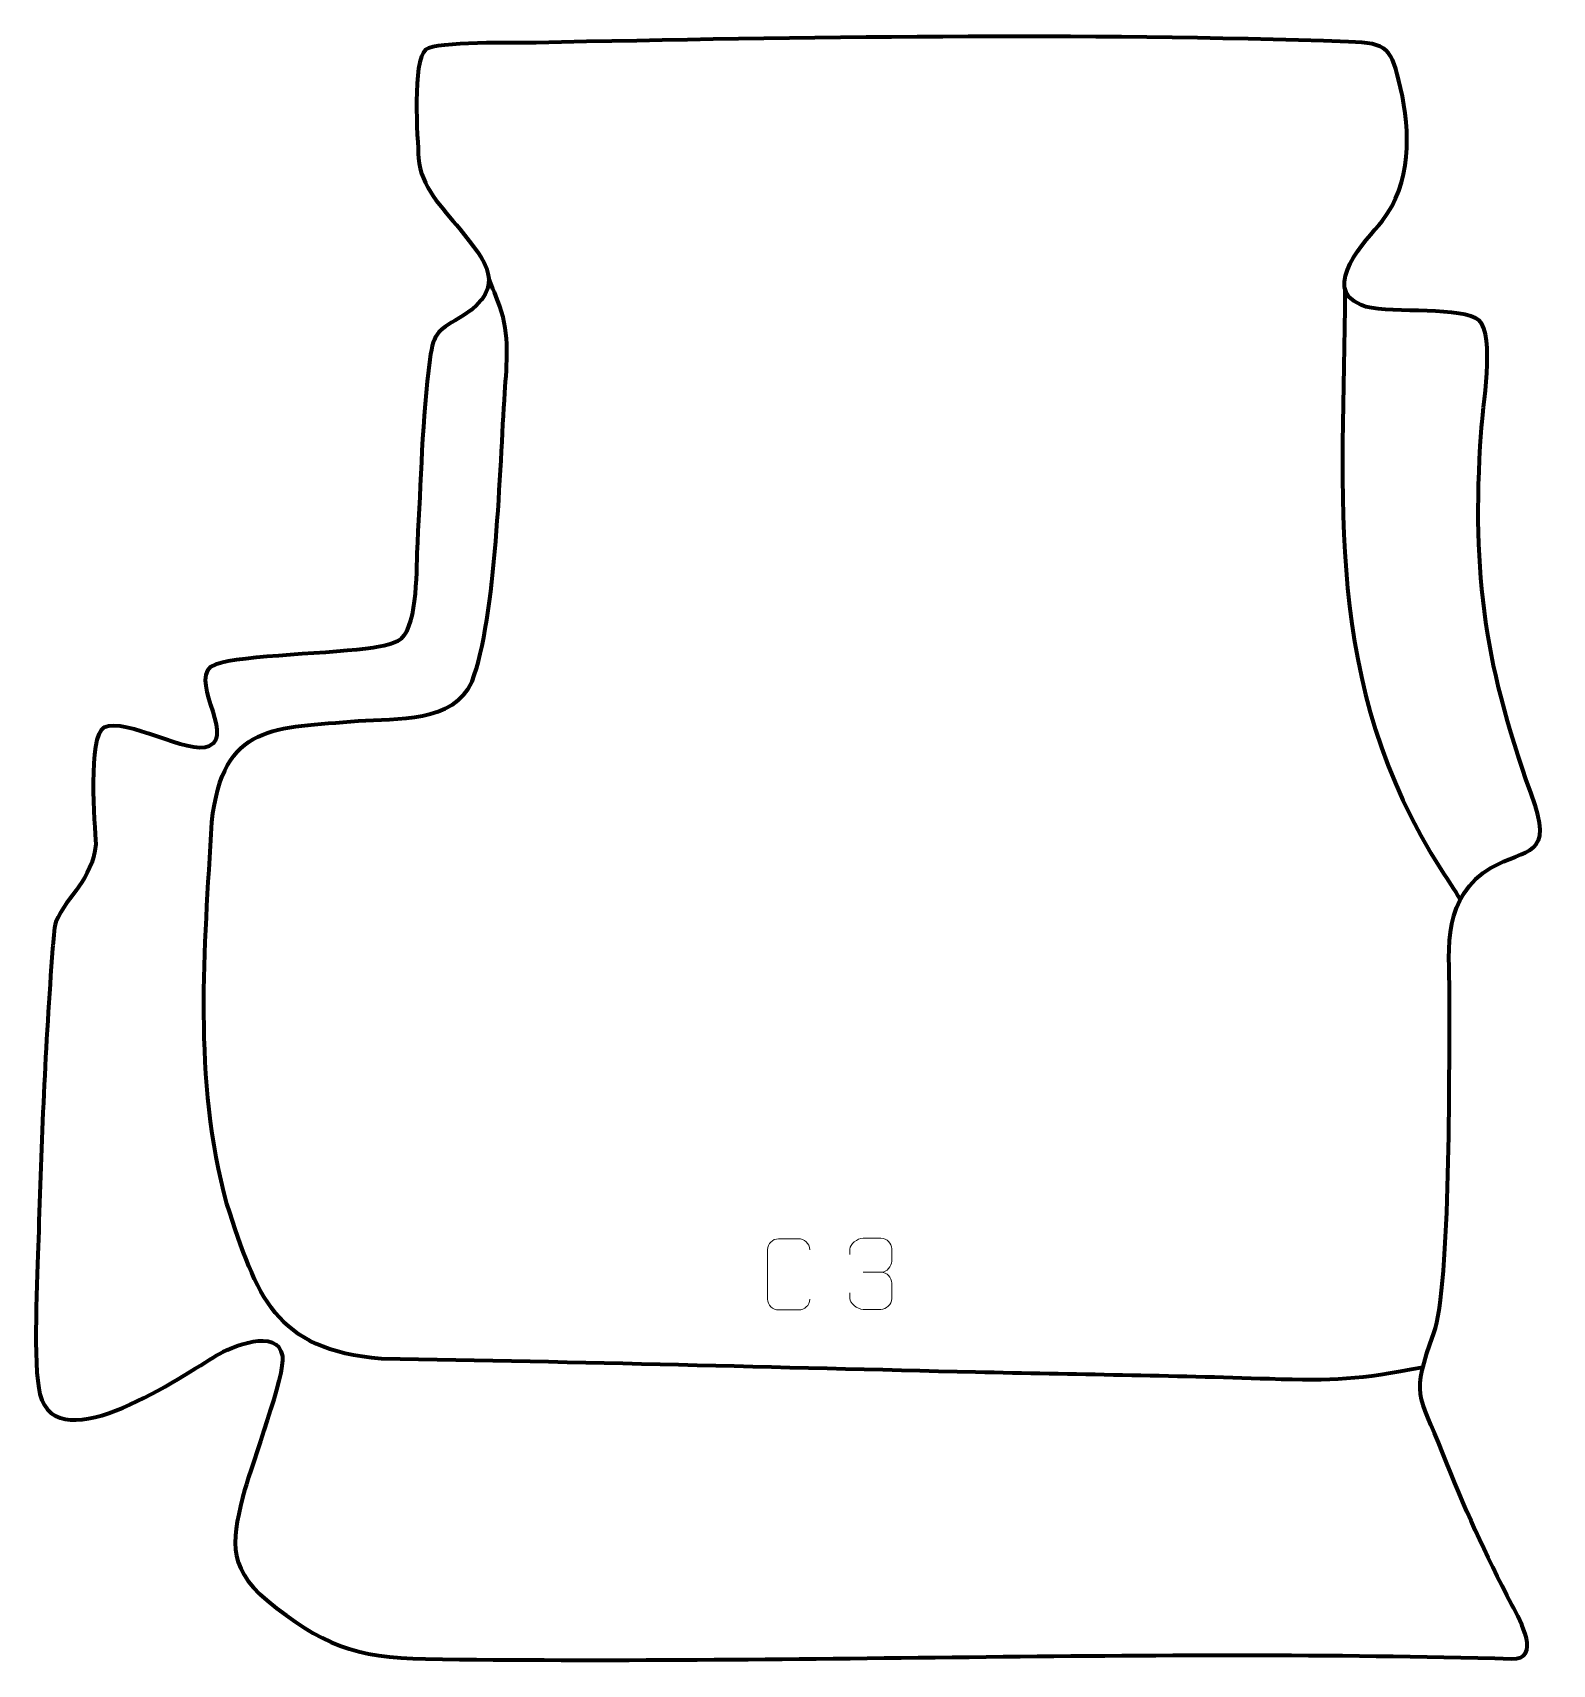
# Model space of a CAD drawing. Header units: millimetres. Extents: x -579 to -46, y 200 to 773.
import ezdxf

# ---------------------------------------------------------------- set-up
doc = ezdxf.new("R2010")
doc.units = ezdxf.units.MM
doc.header["$MEASUREMENT"] = 0
doc.layers.add('layer 2', color=7, linetype='Continuous')
doc.layers.add('layer 3', color=7, linetype='Continuous')

msp = doc.modelspace()

# ---------------------------------------------------------------- linework, layer by layer
at = {"layer": 'layer 2', "color": 140, "lineweight": 158}
for points, knots in [([(-91.4322, 304.4501), (-113.9993, 300.1118), (-122.1954, 299.5936), (-145.2368, 300.3808), (-145.2368, 300.3808), (-179.5692, 301.5538), (-213.9327, 301.972), (-248.2765, 302.7497), (-248.2765, 302.7497), (-317.784, 304.3954), (-387.1856, 306.3712), (-456.7145, 307.4265), (-456.7145, 307.4265), (-494.4324, 310.7547), (-500.1972, 329.102), (-510.9048, 361.8066), (-510.9048, 361.8066), (-522.9019, 405.4001), (-518.7277, 451.1989), (-516.211, 495.7354), (-516.211, 495.7354), (-512.2532, 530.7599), (-494.385, 528.6232), (-464.7275, 531.2714), (-464.7275, 531.2714), (-451.5736, 532.1058), (-431.2464, 530.5731), (-424.9206, 545.0467), (-424.9206, 545.0467), (-416.3602, 567.6267), (-415.2, 620.0296), (-413.4248, 646.3476), (-413.4248, 646.3476), (-412.7083, 656.9706), (-411.5903, 666.4995), (-415.1894, 676.6365), (-415.1894, 676.6365), (-416.3676, 679.9549), (-417.7664, 683.2421), (-419.0965, 686.5055)], [0, 0, 0, 0, 0.09090909, 0.09090909, 0.09090909, 0.09090909, 0.18181818, 0.18181818, 0.18181818, 0.18181818, 0.27272727, 0.27272727, 0.27272727, 0.27272727, 0.36363636, 0.36363636, 0.36363636, 0.36363636, 0.45454545, 0.45454545, 0.45454545, 0.45454545, 0.54545455, 0.54545455, 0.54545455, 0.54545455, 0.63636364, 0.63636364, 0.63636364, 0.63636364, 0.72727273, 0.72727273, 0.72727273, 0.72727273, 0.81818182, 0.81818182, 0.81818182, 0.81818182, 1, 1, 1, 1]), ([(-118.7802, 683.0239), (-119.0348, 608.5283), (-127.2304, 545.075), (-84.7588, 478.655), (-84.7588, 478.655), (-82.6148, 475.3021), (-80.4348, 471.9701), (-78.2863, 468.6187)], [0, 0, 0, 0, 0.33333333, 0.33333333, 0.33333333, 0.33333333, 1, 1, 1, 1])]:
    msp.add_open_spline(points, degree=3, knots=knots, dxfattribs=at)
at = {"layer": 'layer 3', "color": 242, "lineweight": 158}
msp.add_open_spline([(-111.3863, 676.4862), (-101.6219, 674.1875), (-77.2186, 676.6308), (-71.6395, 671.6871), (-71.6395, 671.6871), (-66.0071, 666.696), (-70.4688, 640.5783), (-71.0037, 632.4045), (-71.0037, 632.4045), (-74.3234, 581.6771), (-69.5263, 549.399), (-51.9782, 501.6986), (-51.9782, 501.6986), (-45.9881, 482.26), (-56.9789, 487.0182), (-70.2829, 477.9803), (-70.2829, 477.9803), (-85.3689, 466.1957), (-81.8638, 449.4927), (-82.0146, 432.2363), (-82.0146, 432.2363), (-82.2315, 409.6244), (-81.5905, 333.1617), (-87.557, 316.414), (-87.557, 316.414), (-95.6148, 294.0812), (-92.984, 295.9625), (-84.3972, 274.2679), (-84.3972, 274.2679), (-76.8592, 255.3293), (-69.7134, 239.1418), (-60.1554, 221.0948), (-60.1554, 221.0948), (-57.1058, 215.3368), (-49.7127, 201.9227), (-60.299, 202.235), (-60.299, 202.235), (-186.6227, 205.8505), (-314.4843, 200.2681), (-441.2509, 202.1853), (-441.2509, 202.1853), (-465.8826, 202.5579), (-478.0334, 207.2862), (-496.9479, 222.8121), (-496.9479, 222.8121), (-511.5172, 234.8943), (-508.9952, 245.1556), (-504.6175, 261.6726), (-504.6175, 261.6726), (-502.2518, 270.2158), (-490.3675, 302.3685), (-491.4424, 308.3969), (-491.4424, 308.3969), (-493.2977, 318.8022), (-509.2986, 311.5505), (-514.6439, 308.6446), (-514.6439, 308.6446), (-525.7605, 302.018), (-570.2665, 270.8334), (-576.5178, 295.0845), (-576.5178, 295.0845), (-579.064, 304.9618), (-577.384, 337.1395), (-577.0376, 349.3844), (-577.0376, 349.3844), (-576.0811, 383.1899), (-574.6233, 417.7008), (-572.0483, 451.4318), (-572.0483, 451.4318), (-571.8941, 453.4268), (-571.5566, 458.8142), (-570.9628, 460.6225), (-570.9628, 460.6225), (-566.8105, 470.4864), (-558.161, 475.06), (-556.9366, 487.9686), (-556.9366, 487.9686), (-557.1864, 494.6593), (-559.9676, 525.9817), (-554.0414, 528.8679), (-554.0414, 528.8679), (-546.3495, 532.6141), (-524.2605, 518.9668), (-517.0942, 522.3466), (-517.0942, 522.3466), (-507.9855, 526.6424), (-525.7066, 547.2579), (-514.9148, 551.0742), (-514.9148, 551.0742), (-505.9154, 554.2566), (-472.5326, 554.8629), (-459.656, 556.9034), (-459.656, 556.9034), (-456.6257, 557.3836), (-452.4455, 558.0095), (-449.9542, 559.9154), (-449.9542, 559.9154), (-443.8057, 565.6209), (-444.6444, 585.1916), (-444.113, 593.8243), (-444.113, 593.8243), (-442.8848, 614.611), (-442.5101, 637.6522), (-439.7353, 658.073), (-439.7353, 658.073), (-438.36, 668.1947), (-436.7433, 668.078), (-427.7716, 673.5701), (-427.7716, 673.5701), (-412.5656, 683.6016), (-420.0521, 692.5105), (-429.2626, 703.8506), (-429.2626, 703.8506), (-435.4464, 711.4641), (-443.0002, 718.5805), (-443.6924, 728.6981), (-443.6924, 728.6981), (-444.0448, 735.4722), (-446.0206, 762.8771), (-441.1856, 766.7243), (-441.1856, 766.7243), (-437.4958, 769.6603), (-409.3501, 769.018), (-402.3927, 769.1621), (-402.3927, 769.1621), (-308.7154, 771.1021), (-210.8496, 772.6862), (-117.5234, 769.5039), (-117.5234, 769.5039), (-103.5434, 769.0272), (-102.4478, 767.1579), (-99.2441, 753.3583), (-99.2441, 753.3583), (-95.6256, 737.7723), (-95.4542, 719.7533), (-105.7157, 706.5598), (-105.7157, 706.5598), (-111.2859, 699.797), (-127.5, 683.3344), (-113.2169, 677.1813), (-113.2169, 677.1813), (-113.2169, 677.1813), (-111.3863, 676.4862), (-111.3863, 676.4862)], degree=3, knots=[0, 0, 0, 0, 0.02702703, 0.02702703, 0.02702703, 0.02702703, 0.05405405, 0.05405405, 0.05405405, 0.05405405, 0.08108108, 0.08108108, 0.08108108, 0.08108108, 0.10810811, 0.10810811, 0.10810811, 0.10810811, 0.13513514, 0.13513514, 0.13513514, 0.13513514, 0.16216216, 0.16216216, 0.16216216, 0.16216216, 0.18918919, 0.18918919, 0.18918919, 0.18918919, 0.21621622, 0.21621622, 0.21621622, 0.21621622, 0.24324324, 0.24324324, 0.24324324, 0.24324324, 0.27027027, 0.27027027, 0.27027027, 0.27027027, 0.2972973, 0.2972973, 0.2972973, 0.2972973, 0.32432432, 0.32432432, 0.32432432, 0.32432432, 0.35135135, 0.35135135, 0.35135135, 0.35135135, 0.37837838, 0.37837838, 0.37837838, 0.37837838, 0.40540541, 0.40540541, 0.40540541, 0.40540541, 0.43243243, 0.43243243, 0.43243243, 0.43243243, 0.45945946, 0.45945946, 0.45945946, 0.45945946, 0.48648649, 0.48648649, 0.48648649, 0.48648649, 0.51351351, 0.51351351, 0.51351351, 0.51351351, 0.54054054, 0.54054054, 0.54054054, 0.54054054, 0.56756757, 0.56756757, 0.56756757, 0.56756757, 0.59459459, 0.59459459, 0.59459459, 0.59459459, 0.62162162, 0.62162162, 0.62162162, 0.62162162, 0.64864865, 0.64864865, 0.64864865, 0.64864865, 0.67567568, 0.67567568, 0.67567568, 0.67567568, 0.7027027, 0.7027027, 0.7027027, 0.7027027, 0.72972973, 0.72972973, 0.72972973, 0.72972973, 0.75675676, 0.75675676, 0.75675676, 0.75675676, 0.78378378, 0.78378378, 0.78378378, 0.78378378, 0.81081081, 0.81081081, 0.81081081, 0.81081081, 0.83783784, 0.83783784, 0.83783784, 0.83783784, 0.86486486, 0.86486486, 0.86486486, 0.86486486, 0.89189189, 0.89189189, 0.89189189, 0.89189189, 0.91891892, 0.91891892, 0.91891892, 0.91891892, 0.94594595, 0.94594595, 0.94594595, 0.94594595, 1, 1, 1, 1], dxfattribs=at)
at = {"layer": 'layer 3', "color": 250, "lineweight": 9}
for points, knots in [([(-306.4541, 328.4132), (-306.5939, 326.0898), (-308.2711, 324.6102), (-310.4188, 324.5994), (-310.4188, 324.5994), (-312.7507, 324.5998), (-315.0826, 324.5998), (-317.4141, 324.5994), (-317.4141, 324.5994), (-319.3391, 324.494), (-321.3112, 326.3785), (-321.3, 328.3958), (-321.3, 328.3958), (-321.2996, 334.1659), (-321.2996, 339.9356), (-321.3, 345.7049), (-321.3, 345.7049), (-321.2958, 347.843), (-319.5491, 349.5622), (-317.3967, 349.5487), (-317.3967, 349.5487), (-315.071, 349.5487), (-312.7449, 349.5487), (-310.4188, 349.5487), (-310.4188, 349.5487), (-308.4722, 349.5842), (-306.4808, 348.0927), (-306.4541, 345.6551)], [0, 0, 0, 0, 0.125, 0.125, 0.125, 0.125, 0.25, 0.25, 0.25, 0.25, 0.375, 0.375, 0.375, 0.375, 0.5, 0.5, 0.5, 0.5, 0.625, 0.625, 0.625, 0.625, 0.75, 0.75, 0.75, 0.75, 1, 1, 1, 1]), ([(-292.4278, 344.0463), (-292.4278, 344.0463), (-292.4278, 345.9035), (-292.4278, 345.9035), (-292.4278, 345.9035), (-292.4421, 347.6454), (-289.7776, 349.7635), (-287.7185, 349.7408), (-287.7185, 349.7408), (-285.6544, 349.7408), (-283.5904, 349.7408), (-281.5267, 349.7408), (-281.5267, 349.7408), (-279.3322, 349.7496), (-277.7339, 347.9028), (-277.6895, 345.9907), (-277.6895, 345.9907), (-277.6899, 344.5556), (-277.6899, 343.1205), (-277.6895, 341.685), (-277.6895, 341.685), (-277.7381, 340.0315), (-279.3407, 337.8015), (-281.539, 337.8115), (-281.539, 337.8115), (-279.3353, 337.8003), (-277.7273, 335.9971), (-277.6733, 333.9376), (-277.6733, 333.9376), (-277.6737, 332.1529), (-277.6737, 330.3682), (-277.6733, 328.5831), (-277.6733, 328.5831), (-277.6632, 326.5217), (-279.7181, 324.7586), (-281.539, 324.7667), (-281.539, 324.7667), (-283.6043, 324.767), (-285.6695, 324.767), (-287.7351, 324.7667), (-287.7351, 324.7667), (-289.9037, 324.7782), (-292.4347, 327.1784), (-292.4533, 328.6402), (-292.4533, 328.6402), (-292.4533, 328.6402), (-292.4533, 330.5488), (-292.4533, 330.5488)], [0, 0, 0, 0, 0.07692308, 0.07692308, 0.07692308, 0.07692308, 0.15384615, 0.15384615, 0.15384615, 0.15384615, 0.23076923, 0.23076923, 0.23076923, 0.23076923, 0.30769231, 0.30769231, 0.30769231, 0.30769231, 0.38461538, 0.38461538, 0.38461538, 0.38461538, 0.46153846, 0.46153846, 0.46153846, 0.46153846, 0.53846154, 0.53846154, 0.53846154, 0.53846154, 0.61538462, 0.61538462, 0.61538462, 0.61538462, 0.69230769, 0.69230769, 0.69230769, 0.69230769, 0.76923077, 0.76923077, 0.76923077, 0.76923077, 0.84615385, 0.84615385, 0.84615385, 0.84615385, 1, 1, 1, 1])]:
    msp.add_open_spline(points, degree=3, knots=knots, dxfattribs=at)
msp.add_open_spline([(-287.7181, 337.8011), (-287.7181, 337.8011), (-281.5217, 337.8011), (-281.5217, 337.8011)], degree=3, dxfattribs=at)

doc.saveas('drawing.dxf')
